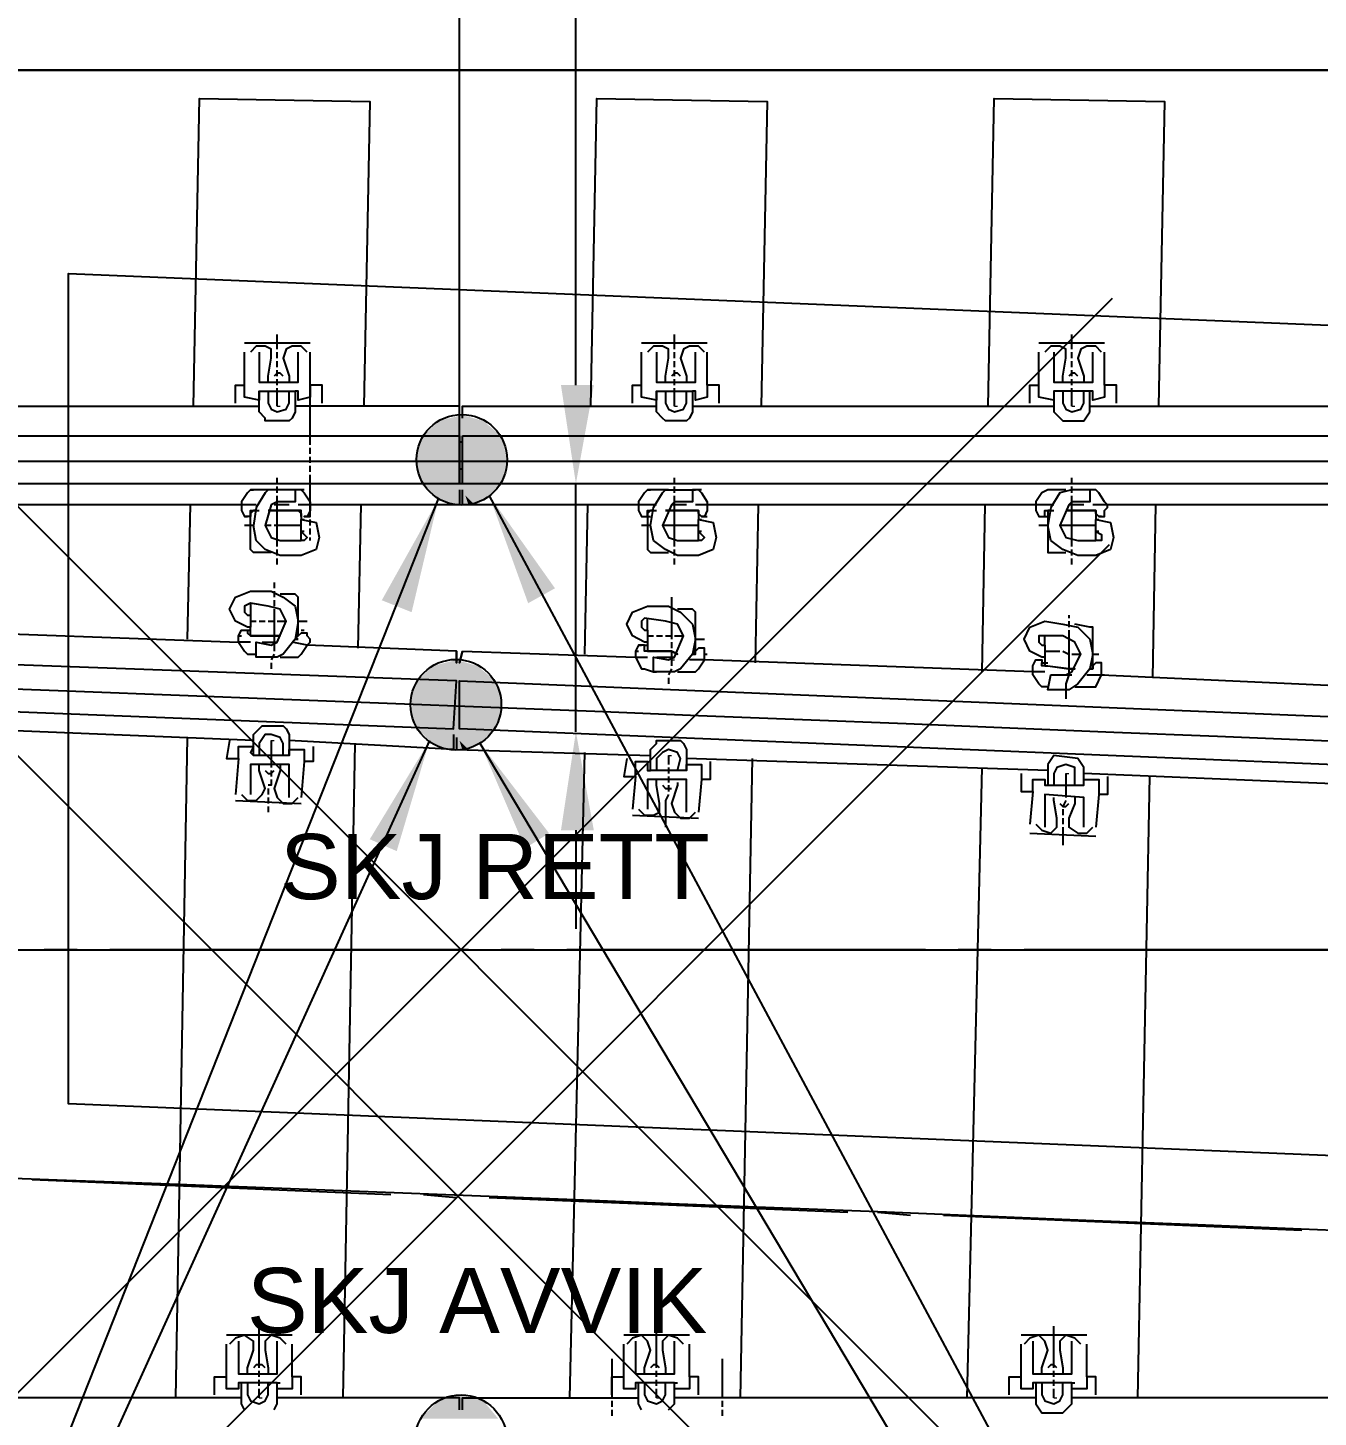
# Model space of a CAD drawing. Header units: millimetres. Extents: x -45 to 90, y -17 to 16.
# Drawn here: x 17.94 to 19.92, y -0.717 to 1.415 of the extents above; entities that cross this region are included whole.
import ezdxf

# ---------------------------------------------------------------- set-up
doc = ezdxf.new("R2010")
doc.units = ezdxf.units.MM
doc.header["$PDMODE"] = 3
doc.layers.add('PDF_Geometry', color=7, linetype='Continuous')
doc.layers.add('PDF_Solid Fills', color=7, linetype='Continuous')
doc.styles.get("Standard").update_dxf_attribs({"font": 'arial.ttf'})

msp = doc.modelspace()

# ---------------------------------------------------------------- linework, layer by layer
at = {"color": 5}
msp.add_line((0, 1.35), (53.4325, 1.35), dxfattribs=at)
at = {"color": 2}
for p, q in [((0, 0.75), (53.4325, 0.75)), ((0, 0), (53.4325, 0)), ((0, 0), (42.783, 0))]:
    msp.add_line(p, q, dxfattribs=at)
at = {"color": 6}
msp.add_lwpolyline([(-0.0021, -1.3499), (23.64, -1.95), (23.7209, 1.35), (0.0002, 1.3501)], close=True, dxfattribs=at)
at = {"color": 2}
for radius in [500.8082, 500.0582]:
    msp.add_arc((-0.8299, -500.0575), radius, 85.235272, 89.904911, dxfattribs=at)
at = {"color": 1}
for p in [(18.6046, 0), (18.6001, -0.3782)]:
    msp.add_point(p, dxfattribs=at)
at = {"layer": 'PDF_Geometry', "lineweight": 25}
for points in [[(18.7811, 0.8664), (18.7811, 2.2233)], [(16.7825, 0.7885), (16.8421, 0.7885), (18.6024, 0.7885), (18.6024, 0.7151), (18.6024, 1.554)], [(18.1944, 0.8343), (18.2035, 1.3065), (18.4648, 1.3019), (18.4557, 0.8343)], [(18.8041, 0.8343), (18.8132, 1.3065), (19.0745, 1.3019), (19.0654, 0.8343)], [(19.4137, 0.8343), (19.4229, 1.3065), (19.6842, 1.3019), (19.675, 0.8343)], [(32.5654, -0.9971), (32.5096, -0.9928), (29.7237, -0.8144), (26.94, -0.6541), (24.1512, -0.5076), (21.3629, -0.3748), (18.0024, -0.2366), (18.0024, 1.0377), (21.4207, 0.8974), (24.2158, 0.7643), (27.011, 0.6174), (29.8016, 0.4522), (32.5756, 0.2745), (32.616, 0.2745)], [(18.3227, 0.9214), (18.3227, 0.9306), (18.3227, 0.9352), (18.3227, 0.9443)], [(18.9324, 0.9214), (18.9324, 0.9306), (18.9324, 0.9352), (18.9324, 0.9443)], [(19.5421, 0.9214), (19.5421, 0.9306), (19.5421, 0.9352), (19.5421, 0.9443)], [(18.3731, 0.9306), (18.2723, 0.9306)], [(18.309, 0.871), (18.309, 0.8802), (18.3136, 0.9077), (18.3136, 0.9214), (18.3044, 0.926), (18.2906, 0.926), (18.2815, 0.9168)], [(18.3686, 0.9168), (18.3594, 0.926), (18.3456, 0.926), (18.3365, 0.9214), (18.3319, 0.9077), (18.3411, 0.8802), (18.3411, 0.871)], [(18.9828, 0.9306), (18.882, 0.9306)], [(18.9187, 0.871), (18.9187, 0.8802), (18.9232, 0.9077), (18.9232, 0.9214), (18.9141, 0.926), (18.9003, 0.926), (18.8912, 0.9168)], [(18.9783, 0.9168), (18.9691, 0.926), (18.9553, 0.926), (18.9462, 0.9214), (18.9416, 0.9077), (18.9507, 0.8802), (18.9507, 0.871)], [(19.5925, 0.9306), (19.4917, 0.9306)], [(19.5283, 0.871), (19.5283, 0.8802), (19.5329, 0.9077), (19.5329, 0.9214), (19.5238, 0.926), (19.51, 0.926), (19.5008, 0.9168)], [(19.5879, 0.9168), (19.5788, 0.926), (19.565, 0.926), (19.5559, 0.9214), (19.5513, 0.9077), (19.5604, 0.8802), (19.5604, 0.871)], [(18.2585, 0.8389), (18.2585, 0.8664), (18.2723, 0.8664), (18.2723, 0.9168)], [(18.2952, 0.9168), (18.2952, 0.871), (18.3548, 0.871), (18.3548, 0.9168)], [(18.3227, 0.9077), (18.3227, 0.9168)], [(18.3227, 0.8939), (18.3227, 0.9031)], [(18.3915, 0.8389), (18.3915, 0.8664), (18.3731, 0.8664), (18.3731, 0.9168)], [(18.8682, 0.8389), (18.8682, 0.8664), (18.882, 0.8664), (18.882, 0.9168)], [(18.9049, 0.9168), (18.9049, 0.871), (18.9645, 0.871), (18.9645, 0.9168)], [(18.9324, 0.9077), (18.9324, 0.9168)], [(18.9324, 0.8939), (18.9324, 0.9031)], [(19.0012, 0.8389), (19.0012, 0.8664), (18.9828, 0.8664), (18.9828, 0.9168)], [(19.4779, 0.8389), (19.4779, 0.8664), (19.4917, 0.8664), (19.4917, 0.9168)], [(19.5146, 0.9168), (19.5146, 0.871), (19.5742, 0.871), (19.5742, 0.9168)], [(19.5421, 0.9077), (19.5421, 0.9168)], [(19.5421, 0.8939), (19.5421, 0.9031)], [(19.6109, 0.8389), (19.6109, 0.8664), (19.5925, 0.8664), (19.5925, 0.9168)], [(18.3319, 0.8802), (18.3273, 0.8847), (18.3227, 0.8847), (18.3181, 0.8802)], [(18.3227, 0.8802), (18.3227, 0.8893)], [(18.3227, 0.8664), (18.3227, 0.8756)], [(18.3731, 0.7747), (18.3731, 0.7885), (18.3731, 0.8022), (18.3731, 0.816), (18.3731, 0.8297), (18.3731, 0.8435), (18.3731, 0.8572), (18.3731, 0.871), (18.3731, 0.8802)], [(18.9416, 0.8802), (18.937, 0.8847), (18.9324, 0.8847), (18.9278, 0.8802)], [(18.9324, 0.8802), (18.9324, 0.8893)], [(18.9324, 0.8664), (18.9324, 0.8756)], [(19.5513, 0.8802), (19.5467, 0.8847), (19.5421, 0.8847), (19.5375, 0.8802)], [(19.5421, 0.8802), (19.5421, 0.8893)], [(19.5421, 0.8664), (19.5421, 0.8756)], [(18.2952, 0.8572), (18.3502, 0.8572), (18.3502, 0.8253), (18.3456, 0.816), (18.3411, 0.8114), (18.3044, 0.8114), (18.3044, 0.816), (18.2952, 0.8253), (18.2952, 0.8572), (18.2952, 0.8435), (18.2723, 0.8481), (18.2723, 0.8664)], [(18.309, 0.8572), (18.309, 0.8389), (18.3136, 0.8297), (18.3227, 0.8253), (18.3365, 0.8297), (18.3411, 0.8389), (18.3411, 0.8572)], [(18.3227, 0.8343), (18.3227, 0.8481), (18.3227, 0.8618)], [(18.3731, 0.8664), (18.3731, 0.8481), (18.3548, 0.8435), (18.3548, 0.8572), (18.3502, 0.8572)], [(18.9049, 0.8572), (18.9599, 0.8572), (18.9599, 0.8253), (18.9553, 0.816), (18.9507, 0.8114), (18.9187, 0.8114), (18.9141, 0.816), (18.9049, 0.8253), (18.9049, 0.8572), (18.9049, 0.8435), (18.882, 0.8481), (18.882, 0.8664)], [(18.9187, 0.8572), (18.9187, 0.8389), (18.9232, 0.8297), (18.9324, 0.8253), (18.9462, 0.8297), (18.9507, 0.8389), (18.9507, 0.8572)], [(18.9324, 0.8343), (18.9324, 0.8481), (18.9324, 0.8618)], [(18.9828, 0.8664), (18.9828, 0.8481), (18.9645, 0.8435), (18.9645, 0.8572), (18.9599, 0.8572)], [(19.5146, 0.8572), (19.5146, 0.8435), (19.4917, 0.8481), (19.4917, 0.8664)], [(19.5283, 0.8572), (19.5283, 0.8389), (19.5329, 0.8297), (19.5421, 0.8253), (19.5559, 0.8297), (19.5604, 0.8389), (19.5604, 0.8572)], [(19.5421, 0.8343), (19.5421, 0.8481), (19.5421, 0.8618)], [(19.5925, 0.8664), (19.5925, 0.8481), (19.5742, 0.8435), (19.5742, 0.8572), (19.5696, 0.8572)], [(17.7405, 0.8343), (18.2952, 0.8343)], [(18.6024, 0.816), (18.6024, 0.8343), (18.3502, 0.8343)], [(18.6069, 0.816), (18.6069, 0.8343), (18.9049, 0.8343)], [(18.9599, 0.8343), (19.5146, 0.8343)], [(19.5696, 0.8343), (20.1243, 0.8343)], [(18.3731, 0.761), (18.3731, 0.7701)], [(18.6024, 0.7793), (18.6069, 0.7793)], [(32.5931, 0.7151), (18.6069, 0.7151), (18.6069, 0.7885), (32.5931, 0.7885), (32.6527, 0.7885), (32.7123, 0.7885), (40.7849, 0.7885), (41.9722, 0.7885)], [(18.3731, 0.7472), (18.3731, 0.7564)], [(18.3594, 0.706), (18.364, 0.7014), (18.3731, 0.6876), (18.3731, 0.683), (18.3731, 0.6784), (18.3731, 0.6739), (18.3686, 0.6647), (18.364, 0.6647), (18.3686, 0.6647), (18.3731, 0.6647), (18.3731, 0.6739), (18.3731, 0.6784), (18.3731, 0.6876), (18.3731, 0.6922), (18.3731, 0.7014), (18.3731, 0.706), (18.3731, 0.7151), (18.3731, 0.7197), (18.3731, 0.7289)], [(18.3731, 0.7335), (18.3731, 0.7426)], [(18.6024, 0.738), (18.6069, 0.738)], [(18.6024, 0.7151), (16.8421, 0.7151), (17.1675, 0.7151), (17.1446, 0.7107), (17.1263, 0.6922), (17.1217, 0.6647), (17.1263, 0.6418), (17.1446, 0.6234), (17.1675, 0.6143), (17.1996, 0.6143), (17.1996, 0.6005), (17.1217, 0.6005), (17.1217, 0.6509)], [(32.7123, 0.7151), (32.6527, 0.7151), (32.5931, 0.7151), (19.0745, 0.7151), (18.1394, 0.7151), (17.1859, 0.7151), (17.1859, 0.6968), (17.1721, 0.6968), (17.1492, 0.6876), (17.14, 0.6693), (17.1492, 0.6464), (17.1675, 0.6372)], [(18.2815, 0.706), (18.2769, 0.7014), (18.2677, 0.6876), (18.2677, 0.683), (18.2677, 0.6784), (18.2677, 0.6739), (18.2723, 0.6647), (18.2769, 0.6647), (18.2723, 0.6647)], [(18.3548, 0.706), (18.3502, 0.706), (18.3273, 0.706), (18.3181, 0.706), (18.309, 0.706), (18.2815, 0.706), (18.2861, 0.706)], [(18.309, 0.706), (18.3044, 0.7014), (18.2906, 0.6784), (18.2861, 0.6509)], [(18.364, 0.706), (18.3594, 0.706), (18.3502, 0.706), (18.3502, 0.6876), (18.3227, 0.6876), (18.3136, 0.683), (18.3044, 0.6509), (18.3136, 0.6326), (18.3273, 0.628), (18.3594, 0.628), (18.3594, 0.6418), (18.364, 0.6372), (18.3686, 0.6326), (18.364, 0.628), (18.3594, 0.628)], [(18.3227, 0.7151), (18.3227, 0.7243)], [(18.3227, 0.7014), (18.3227, 0.7107)], [(18.6024, 0.706), (18.6024, 0.683), (18.3731, 0.683), (18.3548, 0.683)], [(18.9049, 0.683), (18.8774, 0.683), (18.6069, 0.683), (18.6069, 0.706)], [(18.7811, 0.3346), (18.7811, 0.7151)], [(18.8912, 0.706), (18.8866, 0.7014), (18.8774, 0.6876), (18.8774, 0.683), (18.8774, 0.6784), (18.8774, 0.6739), (18.882, 0.6647), (18.8912, 0.6647), (18.8912, 0.6693), (18.8912, 0.6143), (18.8957, 0.6097), (18.9003, 0.6097), (18.9232, 0.6097)], [(18.9691, 0.706), (18.9737, 0.7014), (18.9828, 0.6876), (18.9828, 0.683), (18.9828, 0.6784), (18.9828, 0.6739), (18.9783, 0.6647), (18.9737, 0.6647), (18.9691, 0.6693), (18.9691, 0.6647), (18.9691, 0.6601), (18.992, 0.6555), (18.9966, 0.6326), (18.992, 0.6143), (18.9691, 0.6051), (18.937, 0.6051), (18.9187, 0.6143), (18.9003, 0.628), (18.8957, 0.6509), (18.882, 0.6509)], [(18.9232, 0.706), (18.8912, 0.706), (18.8957, 0.706)], [(18.8957, 0.6509), (18.9003, 0.6784), (18.9141, 0.7014), (18.9187, 0.706), (18.9324, 0.706), (18.937, 0.706), (18.9599, 0.706), (18.9645, 0.706)], [(18.9737, 0.706), (18.9691, 0.706), (18.9599, 0.706), (18.9599, 0.6876), (18.9324, 0.6876), (18.9278, 0.683)], [(18.9324, 0.7151), (18.9324, 0.7243)], [(18.9324, 0.7014), (18.9324, 0.7107)], [(19.5329, 0.706), (19.5054, 0.706), (19.4963, 0.7014), (19.4871, 0.6876), (19.4871, 0.683), (19.4871, 0.6784), (19.4871, 0.6739), (19.4917, 0.6647), (19.5008, 0.6647), (19.5008, 0.6693), (19.5008, 0.6739), (19.5054, 0.6739), (19.51, 0.6739), (19.5146, 0.6739)], [(19.5879, 0.6647), (19.5925, 0.6647), (19.5925, 0.6739), (19.5971, 0.6784), (19.5971, 0.683), (19.5925, 0.6876), (19.5834, 0.7014), (19.5788, 0.706), (19.5696, 0.706), (19.5467, 0.706), (19.5421, 0.706), (19.5238, 0.7014), (19.51, 0.6784), (19.5054, 0.6509)], [(19.5696, 0.706), (19.5696, 0.6876), (19.5421, 0.6876), (19.5375, 0.683)], [(19.5421, 0.7151), (19.5421, 0.7243)], [(19.5421, 0.7014), (19.5421, 0.7107)], [(18.5565, 0.3209), (17.5159, -1.9712), (18.5703, 0.6922)], [(18.2906, 0.683), (18.2677, 0.683), (17.7635, 0.683), (17.7451, 0.683)], [(18.1852, 0.4767), (18.1898, 0.683)], [(18.3411, 0.683), (18.3227, 0.683), (18.3181, 0.683)], [(18.3227, 0.6189), (18.3227, 0.628), (18.3227, 0.6326), (18.3227, 0.6418), (18.3227, 0.6464), (18.3227, 0.6555), (18.3227, 0.6601), (18.3227, 0.6693), (18.3227, 0.6739), (18.3227, 0.683), (18.3227, 0.6876), (18.3227, 0.6968)], [(18.4511, 0.683), (18.4465, 0.463)], [(18.6482, 0.6968), (20.6423, -3.0255)], [(18.7949, 0.4538), (18.7995, 0.683)], [(18.9507, 0.683), (18.9324, 0.683), (18.9278, 0.683), (18.9141, 0.6509), (18.9232, 0.6326), (18.937, 0.628), (18.9691, 0.628), (18.9691, 0.6418), (18.9737, 0.6372), (18.9783, 0.6326), (18.9737, 0.628), (18.9691, 0.628)], [(18.9324, 0.6189), (18.9324, 0.628), (18.9324, 0.6326), (18.9324, 0.6418), (18.9324, 0.6464), (18.9324, 0.6555), (18.9324, 0.6601), (18.9324, 0.6693), (18.9324, 0.6739), (18.9324, 0.683), (18.9324, 0.6876), (18.9324, 0.6968)], [(19.5146, 0.683), (19.4871, 0.683), (18.9828, 0.683), (18.9645, 0.683)], [(19.0608, 0.683), (19.0562, 0.4401)], [(19.4046, 0.4263), (19.4092, 0.683)], [(19.5604, 0.683), (19.5421, 0.683), (19.5375, 0.683), (19.5238, 0.6509), (19.5329, 0.6326), (19.5513, 0.628), (19.5788, 0.628), (19.5788, 0.6418), (19.5879, 0.6372), (19.5879, 0.6326), (19.5879, 0.628), (19.5788, 0.628)], [(19.5421, 0.6189), (19.5421, 0.628), (19.5421, 0.6326), (19.5421, 0.6418), (19.5421, 0.6464), (19.5421, 0.6555), (19.5421, 0.6601), (19.5421, 0.6693), (19.5421, 0.6739), (19.5421, 0.683), (19.5421, 0.6876), (19.5421, 0.6968)], [(20.1243, 0.683), (20.0968, 0.683), (19.5925, 0.683), (19.5742, 0.683)], [(19.6705, 0.683), (19.6659, 0.4172)], [(18.3594, 0.6647), (18.3594, 0.6693), (18.3594, 0.6647), (18.3594, 0.6601), (18.3823, 0.6555), (18.3869, 0.6326), (18.3823, 0.6143), (18.3594, 0.6051), (18.3273, 0.6051), (18.3044, 0.6143), (18.2906, 0.628), (18.2861, 0.6509), (18.2723, 0.6509)], [(18.3136, 0.6097), (18.2906, 0.6097), (18.2861, 0.6097), (18.2815, 0.6143), (18.2815, 0.6693), (18.2815, 0.6647), (18.2769, 0.6647)], [(18.2906, 0.6739), (18.2861, 0.6739), (18.2815, 0.6693), (18.2815, 0.6739), (18.2861, 0.6739), (18.2906, 0.6739), (18.2952, 0.6739)], [(18.882, 0.6647), (18.8866, 0.6647)], [(18.9003, 0.6739), (18.8957, 0.6739), (18.8912, 0.6693), (18.8912, 0.6739), (18.8957, 0.6739), (18.9003, 0.6739), (18.9049, 0.6739)], [(18.8912, 0.6647), (18.8957, 0.6647)], [(18.9737, 0.6647), (18.9783, 0.6647), (18.9828, 0.6647)], [(19.5834, 0.6647), (19.5879, 0.6647), (19.5834, 0.6647), (19.5788, 0.6693), (19.5788, 0.6647), (19.5788, 0.6601), (19.6017, 0.6555), (19.6063, 0.6326), (19.6017, 0.6143), (19.5788, 0.6051), (19.5513, 0.6051), (19.5283, 0.6143), (19.51, 0.628), (19.5054, 0.6509), (19.4917, 0.6509)], [(19.4917, 0.6647), (19.4963, 0.6647)], [(19.5008, 0.6647), (19.5054, 0.6647)], [(19.51, 0.6739), (19.5054, 0.6739), (19.5054, 0.6693), (19.5054, 0.6143), (19.5054, 0.6097), (19.51, 0.6097), (19.5329, 0.6097)], [(18.3136, 0.6509), (18.3044, 0.6509)], [(18.3594, 0.6509), (18.3456, 0.6509), (18.3319, 0.6509), (18.3181, 0.6509)], [(18.364, 0.6418), (18.3594, 0.6418), (18.3594, 0.6601), (18.364, 0.6601)], [(18.3731, 0.6509), (18.3731, 0.6601)], [(18.3731, 0.6372), (18.3731, 0.6464)], [(18.9691, 0.6509), (18.9553, 0.6509), (18.9416, 0.6509), (18.9278, 0.6509), (18.9141, 0.6509)], [(18.9737, 0.6418), (18.9691, 0.6418), (18.9691, 0.6601), (18.9737, 0.6601)], [(19.5788, 0.6509), (19.565, 0.6509), (19.5513, 0.6509), (19.5375, 0.6509), (19.5238, 0.6509)], [(19.5834, 0.6418), (19.5788, 0.6418), (19.5788, 0.6601), (19.5834, 0.6601)], [(18.3731, 0.628), (18.3731, 0.6326)], [(18.3227, 0.6051), (18.3227, 0.6143)], [(18.3227, 0.5914), (18.3227, 0.6005)], [(18.9324, 0.6051), (18.9324, 0.6143)], [(18.9324, 0.5914), (18.9324, 0.6005)], [(19.5421, 0.6051), (19.5421, 0.6143)], [(19.5421, 0.5914), (19.5421, 0.6005)], [(18.3181, 0.5638), (18.3181, 0.5547)], [(18.2815, 0.5318), (18.2723, 0.5272), (18.2723, 0.5226), (18.2723, 0.518), (18.2769, 0.5134), (18.2815, 0.5134), (18.2815, 0.4951), (18.2769, 0.4951), (18.2585, 0.5043), (18.2494, 0.5226), (18.2585, 0.5409), (18.2815, 0.5501), (18.3136, 0.5501), (18.3319, 0.5409), (18.3502, 0.5272), (18.3548, 0.5043), (18.3686, 0.5043)], [(18.3181, 0.5501), (18.3181, 0.5409)], [(18.3181, 0.5363), (18.3181, 0.5272)], [(18.5978, 0.4584), (18.5978, 0.4401), (18.5978, 0.4584), (18.3686, 0.4676), (18.3731, 0.4722), (18.3731, 0.4767), (18.3686, 0.4815), (18.3686, 0.4859), (18.364, 0.4859), (18.3594, 0.4859), (18.3548, 0.4815), (18.3502, 0.4767), (18.3548, 0.4815), (18.3548, 0.4859), (18.3548, 0.5409), (18.3502, 0.5455), (18.3273, 0.5455)], [(18.9278, 0.5409), (18.9278, 0.5318), (18.9278, 0.5272), (18.9278, 0.518), (18.9278, 0.5134), (18.9278, 0.5043), (18.9278, 0.4997), (18.9278, 0.4905), (18.9278, 0.4859), (18.9278, 0.4767)], [(18.2998, 0.4722), (18.3181, 0.4722), (18.3227, 0.4722), (18.3365, 0.5043), (18.3273, 0.5226), (18.309, 0.5272), (18.2815, 0.5318), (18.2815, 0.5134)], [(18.3181, 0.5226), (18.3181, 0.5134), (18.3181, 0.5088), (18.3181, 0.4997), (18.3181, 0.4951), (18.3181, 0.4859), (18.3181, 0.4815), (18.3181, 0.4722), (18.3181, 0.4676), (18.3181, 0.4584)], [(18.9049, 0.4492), (18.9278, 0.4492), (18.9324, 0.4492), (18.9462, 0.4815), (18.937, 0.4997), (18.9187, 0.5043), (18.8866, 0.5088), (18.882, 0.5043), (18.882, 0.4997), (18.882, 0.4951), (18.8866, 0.4905), (18.8912, 0.4905), (18.8912, 0.4722), (18.8866, 0.4722), (18.8682, 0.4815), (18.8591, 0.4997), (18.8682, 0.518), (18.8912, 0.5272), (18.9232, 0.5272), (18.9416, 0.518), (18.9599, 0.4997), (18.9645, 0.4767), (18.9783, 0.4767)], [(18.9737, 0.463), (18.9691, 0.463), (18.9645, 0.4584), (18.9645, 0.518), (18.9599, 0.5226), (18.937, 0.5226)], [(19.5375, 0.5134), (19.5375, 0.5088)], [(17.7589, 0.4905), (18.2631, 0.4722), (18.2631, 0.4767), (18.2631, 0.4815), (18.2677, 0.4905), (18.2769, 0.4905), (18.2769, 0.4859), (18.2815, 0.4815), (18.3181, 0.4815), (18.3273, 0.4815), (18.3181, 0.4815), (18.2861, 0.4815), (18.2815, 0.4815), (18.2815, 0.4859), (18.2815, 0.4905), (18.2815, 0.4951)], [(18.2677, 0.4905), (18.2723, 0.4905)], [(18.2769, 0.4905), (18.2815, 0.4905)], [(18.2815, 0.5043), (18.2906, 0.5043)], [(18.3548, 0.5043), (18.3502, 0.4767), (18.3319, 0.4538), (18.3227, 0.4492), (18.3181, 0.4492), (18.3136, 0.4492), (18.2906, 0.4492), (18.2906, 0.4538)], [(18.2952, 0.5043), (18.3044, 0.5043)], [(18.309, 0.5043), (18.3181, 0.5043)], [(18.3227, 0.5043), (18.3365, 0.5043)], [(18.3594, 0.4905), (18.364, 0.4905)], [(18.8912, 0.4905), (18.8912, 0.5088)], [(19.5742, 0.4538), (19.5696, 0.4309), (19.5513, 0.408), (19.5375, 0.3988), (19.5283, 0.3988), (19.5054, 0.3988), (19.51, 0.4217), (19.5329, 0.4217), (19.5421, 0.4263), (19.5559, 0.4538), (19.5467, 0.4722), (19.5283, 0.4815), (19.4963, 0.4815), (19.4917, 0.4815), (19.4917, 0.4767), (19.4917, 0.4722), (19.4963, 0.4676), (19.5008, 0.4676), (19.5008, 0.4492), (19.4963, 0.4492), (19.4779, 0.4584), (19.4688, 0.4767), (19.4779, 0.4951), (19.5008, 0.5043), (19.5283, 0.4997), (19.5513, 0.4951), (19.5696, 0.4767), (19.5742, 0.4538), (19.5834, 0.4538)], [(19.5375, 0.4905), (19.5375, 0.4767), (19.5375, 0.463), (19.5375, 0.4492), (19.5375, 0.4355), (19.5375, 0.4217), (19.5329, 0.408), (19.5329, 0.3942), (19.5329, 0.3851)], [(19.5375, 0.5043), (19.5375, 0.4951)], [(19.5834, 0.4401), (19.5788, 0.4401), (19.5742, 0.4355), (19.5742, 0.4905), (19.5742, 0.4951), (19.5696, 0.4951), (19.5467, 0.4997)], [(16.7779, 0.408), (16.8329, 0.408), (18.5932, 0.3392), (18.5978, 0.4126), (16.8329, 0.4767), (16.7779, 0.4815)], [(18.2631, 0.4815), (18.2677, 0.4815)], [(18.2815, 0.4722), (18.2631, 0.4722), (18.2723, 0.4584), (18.2769, 0.4538), (18.2906, 0.4538), (18.2906, 0.4722), (18.3136, 0.4676), (18.3227, 0.4722)], [(18.3273, 0.4492), (18.3548, 0.4492), (18.3594, 0.4538), (18.3686, 0.4676), (18.3456, 0.4722)], [(18.8912, 0.4815), (18.9003, 0.4815)], [(18.8912, 0.4722), (18.8912, 0.4676), (18.8912, 0.463), (18.8912, 0.4584), (18.8957, 0.4584), (18.9278, 0.4584), (18.9278, 0.4492)], [(18.9645, 0.4767), (18.9599, 0.4538), (18.9416, 0.4309), (18.9324, 0.4263), (18.9278, 0.4263), (18.9187, 0.4263), (18.9003, 0.4263), (18.9049, 0.4263)], [(18.9049, 0.4815), (18.9141, 0.4815)], [(18.9187, 0.4815), (18.9278, 0.4815)], [(18.9278, 0.4722), (18.9278, 0.463)], [(18.9324, 0.4815), (18.9462, 0.4815)], [(19.5008, 0.4676), (19.5008, 0.4815)], [(18.3181, 0.4538), (18.3136, 0.4447)], [(18.6069, 0.4584), (18.8728, 0.4492), (18.8912, 0.4492)], [(18.9278, 0.4584), (18.937, 0.4538), (18.9278, 0.4584), (18.8912, 0.4584), (18.8866, 0.4584), (18.8866, 0.463), (18.8866, 0.4676), (18.8774, 0.4676), (18.8728, 0.4584), (18.8728, 0.4492), (18.882, 0.4309), (18.8866, 0.4309), (18.9003, 0.4263), (18.9003, 0.4492), (18.9232, 0.4447), (18.9324, 0.4492)], [(18.8728, 0.4584), (18.8774, 0.4584)], [(18.8728, 0.4492), (18.8774, 0.4492)], [(18.8774, 0.4676), (18.882, 0.4676)], [(18.8866, 0.4676), (18.8912, 0.4676)], [(19.5054, 0.4034), (19.4963, 0.4034), (19.4917, 0.408), (19.4825, 0.4217), (19.4825, 0.4263), (18.9783, 0.4447), (18.9783, 0.4492), (18.9783, 0.4538), (18.9783, 0.463), (18.9737, 0.463), (18.9691, 0.463)], [(18.9783, 0.4538), (18.9828, 0.4538)], [(19.5008, 0.4584), (19.51, 0.4584), (19.5146, 0.4584), (19.5238, 0.4584)], [(19.5008, 0.4492), (19.5008, 0.4401), (19.5054, 0.4401)], [(19.5283, 0.4584), (19.5375, 0.4538)], [(19.5421, 0.4538), (19.5559, 0.4538)], [(18.3136, 0.4401), (18.3136, 0.4309)], [(18.9278, 0.4309), (18.9232, 0.4217)], [(18.9278, 0.4447), (18.9278, 0.4355)], [(18.937, 0.4263), (18.9645, 0.4263), (18.9691, 0.4309), (18.9783, 0.4447), (18.9553, 0.4447)], [(19.5008, 0.4263), (19.4825, 0.4263), (19.4825, 0.4309), (19.4825, 0.4355), (19.4871, 0.4447), (19.4963, 0.4447), (19.4963, 0.4401), (19.5008, 0.4401), (19.5008, 0.4355), (19.5054, 0.4355), (19.5375, 0.4309), (19.5467, 0.4309), (19.5375, 0.4309), (19.5008, 0.4355), (19.4963, 0.4355), (19.4963, 0.4401)], [(19.4871, 0.4447), (19.4917, 0.4447)], [(19.5467, 0.4034), (19.5742, 0.4034), (19.5788, 0.4034), (19.5879, 0.4217), (19.5879, 0.4263), (19.5879, 0.4309), (19.5879, 0.4401), (19.5834, 0.4401), (19.5788, 0.4401)], [(32.6114, -0.3988), (32.5518, -0.3942), (29.7601, -0.2155), (26.973, -0.055), (24.1812, 0.0917), (21.3895, 0.2246), (18.6024, 0.3392), (18.6024, 0.4126), (21.3941, 0.298), (24.1858, 0.165), (26.9775, 0.0183), (29.7647, -0.1467), (32.5564, -0.3255), (32.616, -0.3255)], [(18.9232, 0.4172), (18.9232, 0.408)], [(19.5146, 0.4217), (19.5375, 0.4217), (19.5421, 0.4217)], [(19.565, 0.4217), (19.5879, 0.4217), (20.0922, 0.3988), (20.1105, 0.3988)], [(19.5879, 0.4217), (19.5925, 0.4217)], [(18.2861, 0.3209), (17.7314, 0.3438)], [(18.3411, 0.298), (18.2861, 0.298), (18.2861, 0.3301), (18.2952, 0.3392), (18.2998, 0.3438), (18.3319, 0.3438), (18.3365, 0.3392), (18.3411, 0.3301), (18.3411, 0.298), (18.3411, 0.3071), (18.364, 0.3071), (18.364, 0.2888)], [(18.1669, -0.6876), (18.1852, 0.3255)], [(18.2494, 0.3209), (18.2448, 0.2934), (18.2631, 0.2934), (18.2585, 0.2384)], [(18.3319, 0.298), (18.3319, 0.3163), (18.3273, 0.3255), (18.3136, 0.3301), (18.3044, 0.3301), (18.2952, 0.3163), (18.2952, 0.298)], [(18.3136, 0.3209), (18.3136, 0.3071), (18.3136, 0.2934), (18.3136, 0.2796)], [(18.5932, 0.3301), (18.5932, 0.3071), (18.3411, 0.3209)], [(18.5978, 0.3255), (18.5978, 0.3071), (18.8957, 0.298)], [(18.9507, 0.275), (18.8957, 0.275), (18.8957, 0.3071), (18.9049, 0.3163), (18.9049, 0.3209), (18.9416, 0.3209), (18.9462, 0.3163), (18.9507, 0.3071), (18.9507, 0.275), (18.9507, 0.2842), (18.9737, 0.2842), (18.9737, 0.2613)], [(18.2631, 0.2934), (18.2631, 0.3117), (18.2861, 0.3117), (18.2815, 0.3026), (18.2861, 0.298)], [(18.3777, 0.3117), (18.3777, 0.2888), (18.364, 0.2888), (18.3594, 0.2338)], [(18.4419, 0.3163), (18.4236, -0.6876)], [(18.6482, -0.8068), (20.7936, -3.3097), (18.6344, 0.3163)], [(18.772, -0.6876), (18.7949, 0.3026)], [(18.937, 0.275), (18.9416, 0.2934), (18.937, 0.3026), (18.9232, 0.3071), (18.9141, 0.3026), (18.9049, 0.2934), (18.9049, 0.275)], [(18.2677, 0.2384), (18.2769, 0.2292), (18.2906, 0.2292), (18.2998, 0.2384), (18.3044, 0.2475), (18.2952, 0.275), (18.2952, 0.2842)], [(18.3411, 0.2338), (18.3411, 0.2842), (18.2815, 0.2842), (18.2815, 0.2384)], [(18.3273, 0.2842), (18.3273, 0.275), (18.3181, 0.2475), (18.3227, 0.2338), (18.3319, 0.2246), (18.3456, 0.2246), (18.3548, 0.2338)], [(18.8591, 0.2934), (18.8545, 0.2659), (18.8728, 0.2659), (18.8682, 0.2155)], [(18.8728, 0.2659), (18.8728, 0.2888), (18.8912, 0.2888), (18.8912, 0.275), (18.8957, 0.275)], [(18.9232, 0.298), (18.9232, 0.2842)], [(18.9232, 0.2796), (18.9232, 0.2705)], [(19.5054, 0.275), (18.9507, 0.2934)], [(18.9874, 0.2888), (18.9874, 0.2613), (18.9737, 0.2613), (18.9691, 0.2109)], [(19.0516, 0.2934), (19.0333, -0.6876)], [(19.3817, -0.6876), (19.4046, 0.2796)], [(19.5467, 0.2523), (19.5467, 0.2659), (19.5467, 0.2796), (19.5329, 0.2842), (19.5192, 0.2796), (19.5146, 0.2705), (19.5146, 0.2523)], [(18.3044, 0.275), (18.309, 0.2705), (18.3136, 0.2705), (18.3181, 0.275)], [(18.3136, 0.2613), (18.3136, 0.2523), (18.309, 0.2523)], [(18.3136, 0.275), (18.3136, 0.2659)], [(18.8774, 0.2155), (18.8866, 0.2063), (18.9003, 0.2063), (18.9095, 0.2109), (18.9095, 0.2246), (18.9049, 0.2523), (18.9049, 0.2613)], [(18.9507, 0.2109), (18.9507, 0.2613), (18.8912, 0.2613), (18.8912, 0.2155)], [(18.9232, 0.2659), (18.9232, 0.2567)], [(18.937, 0.2567), (18.937, 0.2523), (18.9278, 0.2246), (18.9324, 0.2109), (18.9416, 0.2017), (18.9553, 0.2017), (18.9645, 0.2109)], [(19.4642, 0.2705), (19.4642, 0.243), (19.4825, 0.243), (19.4779, 0.1925)], [(19.4825, 0.243), (19.4825, 0.2613), (19.5008, 0.2613), (19.5008, 0.2523), (19.5054, 0.2523)], [(19.5329, 0.2705), (19.5329, 0.2613), (19.5329, 0.2567), (19.5329, 0.2475), (19.5329, 0.243), (19.5329, 0.2338)], [(20.1151, 0.2475), (19.5604, 0.2705)], [(19.5604, 0.2523), (19.5604, 0.2613), (19.5834, 0.2613), (19.5834, 0.2384)], [(19.5971, 0.2659), (19.5971, 0.2384), (19.5834, 0.2384), (19.5788, 0.1879)], [(19.6613, 0.2659), (19.643, -0.6876)], [(18.309, 0.2475), (18.309, 0.2384)], [(18.9141, 0.2523), (18.9187, 0.2475), (18.9232, 0.2475), (18.9278, 0.2475)], [(18.9232, 0.2384), (18.9187, 0.2292), (18.9187, 0.2246), (18.9187, 0.2155), (18.9187, 0.2109), (18.9187, 0.2017), (18.9187, 0.1971), (18.9187, 0.1879)], [(18.9232, 0.2523), (18.9232, 0.243)], [(19.5604, 0.1879), (19.5604, 0.2338), (19.5008, 0.2384), (19.5008, 0.1879)], [(18.2585, 0.2292), (18.3594, 0.2246)], [(18.309, 0.2338), (18.309, 0.2246)], [(18.309, 0.22), (18.309, 0.2109)], [(19.4871, 0.1925), (19.4963, 0.1834), (19.51, 0.1788), (19.5192, 0.1879), (19.5192, 0.2017), (19.5146, 0.2292), (19.5146, 0.2338)], [(19.5238, 0.2246), (19.5283, 0.22), (19.5329, 0.22), (19.5375, 0.2246)], [(19.5329, 0.2292), (19.5283, 0.22)], [(19.5283, 0.2155), (19.5283, 0.2063)], [(19.5467, 0.2338), (19.5467, 0.2246), (19.5375, 0.2017), (19.5375, 0.1879), (19.5513, 0.1788), (19.565, 0.1788), (19.5742, 0.1879)], [(18.8682, 0.2063), (18.9691, 0.2017)], [(19.5283, 0.2017), (19.5283, 0.1925)], [(18.7811, 0.1834), (18.7811, 0.0321)], [(19.4779, 0.1788), (19.5788, 0.1742)], [(19.5283, 0.1879), (19.5283, 0.1742), (19.5283, 0.1604)], [(18.0156, 0), (17.9652, 0)], [(18.6161, 0), (18.066, 0)], [(18.717, 0), (18.6665, 0)], [(19.3175, 0), (18.7674, 0)], [(19.4183, 0), (19.3679, 0)], [(19.9913, 0), (19.4688, 0)], [(18.4969, -0.3759), (17.9468, -0.353)], [(18.5978, -0.3805), (18.5473, -0.3759)], [(19.1983, -0.4034), (18.6482, -0.3805)], [(19.2946, -0.408), (19.2441, -0.4034)], [(19.8951, -0.4309), (19.345, -0.408)], [(18.3456, -0.5914), (18.2448, -0.5914)], [(18.2769, -0.6509), (18.2769, -0.6418), (18.2861, -0.6143), (18.2861, -0.6005), (18.2723, -0.5914), (18.2585, -0.5959), (18.2494, -0.6051)], [(18.2952, -0.6418), (18.2952, -0.6326), (18.2952, -0.628), (18.2952, -0.6189), (18.2952, -0.6143), (18.2952, -0.6051), (18.2952, -0.6005), (18.2952, -0.5914), (18.2952, -0.5868), (18.2952, -0.5776)], [(18.3365, -0.6051), (18.3273, -0.5959), (18.3136, -0.5914), (18.3044, -0.6005), (18.3044, -0.6143), (18.309, -0.6418), (18.309, -0.6509)], [(18.9553, -0.5914), (18.8545, -0.5914)], [(18.8866, -0.6509), (18.8866, -0.6418), (18.8957, -0.6143), (18.8912, -0.6005), (18.882, -0.5914), (18.8682, -0.5959), (18.8591, -0.6051)], [(18.9049, -0.6418), (18.9049, -0.6326), (18.9049, -0.628), (18.9049, -0.6189), (18.9049, -0.6143), (18.9049, -0.6051), (18.9049, -0.6005), (18.9049, -0.5914), (18.9049, -0.5868), (18.9049, -0.5776)], [(18.9462, -0.6051), (18.937, -0.5959), (18.9232, -0.5914), (18.9141, -0.6005), (18.9141, -0.6143), (18.9187, -0.6418), (18.9187, -0.6509)], [(19.565, -0.5914), (19.4642, -0.5914)], [(19.4963, -0.6509), (19.4963, -0.6418), (19.5054, -0.6143), (19.5008, -0.6005), (19.4917, -0.5914), (19.4779, -0.5959), (19.4688, -0.6051)], [(19.5146, -0.6418), (19.5146, -0.6326), (19.5146, -0.628), (19.5146, -0.6189), (19.5146, -0.6143), (19.5146, -0.6051), (19.5146, -0.6005), (19.5146, -0.5914), (19.5146, -0.5868), (19.5146, -0.5776)], [(19.5559, -0.6051), (19.5467, -0.5959), (19.5329, -0.5914), (19.5238, -0.6005), (19.5238, -0.6143), (19.5283, -0.6418), (19.5283, -0.6509)], [(18.2265, -0.683), (18.2265, -0.6555), (18.2448, -0.6555), (18.2448, -0.6051)], [(18.2631, -0.6005), (18.2631, -0.6509), (18.3227, -0.6509), (18.3227, -0.6005)], [(18.3594, -0.683), (18.3594, -0.6555), (18.3456, -0.6555), (18.3456, -0.6051)], [(18.8361, -0.683), (18.8361, -0.6555), (18.8545, -0.6555), (18.8545, -0.6051)], [(18.8728, -0.6005), (18.8728, -0.6509), (18.9324, -0.6509), (18.9324, -0.6005)], [(18.9691, -0.683), (18.9691, -0.6555), (18.9553, -0.6555), (18.9553, -0.6051)], [(19.4458, -0.683), (19.4458, -0.6555), (19.4642, -0.6555), (19.4642, -0.6051)], [(19.4825, -0.6005), (19.4825, -0.6509), (19.5421, -0.6509), (19.5421, -0.6005)], [(19.5788, -0.683), (19.5788, -0.6555), (19.565, -0.6555), (19.565, -0.6051)], [(18.3044, -0.6418), (18.2998, -0.6372), (18.2906, -0.6372), (18.2861, -0.6418)], [(18.8361, -0.628), (18.8361, -0.6326), (18.8361, -0.6372), (18.8361, -0.6464), (18.8361, -0.6509), (18.8361, -0.6601), (18.8361, -0.6645), (18.8361, -0.6739), (18.8361, -0.6784), (18.8361, -0.6876)], [(18.9095, -0.6418), (18.9049, -0.6372), (18.9003, -0.6372), (18.8957, -0.6418)], [(19.0058, -0.628), (19.0058, -0.6326), (19.0058, -0.6372), (19.0058, -0.6464), (19.0058, -0.6509), (19.0058, -0.6601), (19.0058, -0.6645), (19.0058, -0.6739), (19.0058, -0.6784), (19.0058, -0.6876)], [(19.5192, -0.6418), (19.5146, -0.6372), (19.51, -0.6372), (19.5054, -0.6418)], [(18.3181, -0.706), (18.3227, -0.6968), (18.3227, -0.6645), (18.2677, -0.6645), (18.2631, -0.6645), (18.2631, -0.6739), (18.2448, -0.6739), (18.2448, -0.6555)], [(18.2952, -0.6555), (18.2952, -0.6464)], [(18.2952, -0.6693), (18.2952, -0.6601)], [(18.3456, -0.6555), (18.3456, -0.6739), (18.3227, -0.6739), (18.3227, -0.6645), (18.3273, -0.6645)], [(18.9232, -0.706), (18.9324, -0.6968), (18.9324, -0.6645), (18.8774, -0.6645), (18.8728, -0.6645), (18.8728, -0.6739), (18.8545, -0.6739), (18.8545, -0.6555)], [(18.9049, -0.6555), (18.9049, -0.6464)], [(18.9049, -0.6693), (18.9049, -0.6601)], [(18.9553, -0.6555), (18.9553, -0.6739), (18.9324, -0.6739), (18.9324, -0.6645), (18.937, -0.6645)], [(19.4871, -0.6645), (19.4871, -0.6968), (19.4963, -0.7105), (19.5283, -0.7105), (19.5421, -0.6968), (19.5421, -0.6645), (19.4871, -0.6645), (19.4825, -0.6645), (19.4825, -0.6739), (19.4642, -0.6739), (19.4642, -0.6555)], [(19.5146, -0.6555), (19.5146, -0.6464)], [(19.5146, -0.6693), (19.5146, -0.6601)], [(19.565, -0.6555), (19.565, -0.6739), (19.5421, -0.6739), (19.5421, -0.6645), (19.5467, -0.6645)], [(18.2723, -0.706), (18.2677, -0.6968), (18.2677, -0.6645)], [(18.2769, -0.6645), (18.2769, -0.683), (18.2815, -0.6922), (18.2952, -0.6968), (18.3044, -0.6922), (18.309, -0.683), (18.309, -0.6645)], [(18.2952, -0.6876), (18.2952, -0.6739)], [(18.882, -0.706), (18.8774, -0.6968), (18.8774, -0.6645)], [(18.8866, -0.6645), (18.8866, -0.683), (18.8912, -0.6922), (18.9049, -0.6968), (18.9141, -0.6922), (18.9187, -0.683), (18.9187, -0.6645)], [(18.9049, -0.6876), (18.9049, -0.6739)], [(19.4963, -0.6645), (19.4963, -0.683), (19.5008, -0.6922), (19.5146, -0.6968), (19.5238, -0.6922), (19.5283, -0.683), (19.5283, -0.6645)], [(19.5146, -0.6876), (19.5146, -0.6739)], [(18.2677, -0.6876), (17.713, -0.6876)], [(18.6024, -0.706), (18.6024, -0.6876), (18.3227, -0.6876)], [(18.6069, -0.706), (18.6069, -0.6876), (18.8774, -0.6876)], [(18.8361, -0.6922), (18.8361, -0.7014)], [(19.4871, -0.6876), (18.9324, -0.6876)], [(19.0058, -0.6922), (19.0058, -0.7014)], [(20.0968, -0.6876), (19.5421, -0.6876)], [(18.8361, -0.706), (18.8361, -0.7151)], [(19.0058, -0.706), (19.0058, -0.7151)]]:
    msp.add_lwpolyline(points, dxfattribs=at)
for points in [[(19.5696, 0.8253), (19.5696, 0.8572), (19.5146, 0.8572), (19.5146, 0.8253), (19.5283, 0.8114), (19.5604, 0.8114)], [(18.309, 0.6739), (18.3227, 0.6739), (18.3548, 0.6739), (18.3227, 0.6739)], [(18.3548, 0.6739), (18.3594, 0.6693), (18.3594, 0.6739)], [(18.9187, 0.6739), (18.9324, 0.6739), (18.9645, 0.6739), (18.9324, 0.6739)], [(18.9645, 0.6739), (18.9691, 0.6739), (18.9691, 0.6693), (18.9691, 0.6739)], [(19.5329, 0.6739), (19.5421, 0.6739), (19.5742, 0.6739), (19.5421, 0.6739)], [(19.5742, 0.6739), (19.5788, 0.6739), (19.5788, 0.6693), (19.5788, 0.6739)], [(18.3548, 0.4767), (18.3502, 0.4767)], [(18.6069, 0.4584), (18.6024, 0.4401)], [(18.9645, 0.4584), (18.9599, 0.4538), (18.9645, 0.4538)], [(18.9645, 0.4538), (18.9599, 0.4538)], [(19.5742, 0.4355), (19.5742, 0.4309), (19.5696, 0.4309), (19.5742, 0.4309)], [(19.5742, 0.4309), (19.5696, 0.4309)], [(19.5054, 0.2842), (19.5054, 0.2523), (19.5604, 0.2523), (19.5604, 0.2796), (19.5513, 0.2934), (19.5146, 0.298)]]:
    msp.add_lwpolyline(points, close=True, dxfattribs=at)
at = {"layer": 'PDF_Geometry', "lineweight": 9}
for points in [[(18.3227, 0.8343), (18.3273, 0.8343)], [(18.9324, 0.8343), (18.937, 0.8343)], [(19.5421, 0.8343), (19.5467, 0.8343)], [(18.3227, 0.683), (18.3273, 0.683)], [(18.9324, 0.683), (18.937, 0.683)], [(19.5421, 0.683), (19.5467, 0.683)], [(18.3181, 0.4722), (18.3227, 0.4722)], [(18.9278, 0.4447), (18.9324, 0.4447)], [(19.5375, 0.4217), (19.5421, 0.4217)], [(18.3136, 0.3209), (18.3181, 0.3209)], [(18.9232, 0.298), (18.9278, 0.298)], [(19.5329, 0.2705), (19.5375, 0.2705)], [(18.2952, -0.6876), (18.2998, -0.6876)], [(18.9049, -0.6876), (18.9095, -0.6876)], [(19.5146, -0.6876), (19.5192, -0.6876)]]:
    msp.add_lwpolyline(points, dxfattribs=at)
at = {"layer": 'PDF_Geometry', "lineweight": 25}
for centre, radius in [((18.6061, 0.7518), 0.0696), ((18.597, 0.3759), 0.0696), ((18.6048, -0.7541), 0.0709)]:
    msp.add_circle(centre, radius, dxfattribs=at)
at = {"layer": 'PDF_Solid Fills', "transparency": 33554559}
for points in [[(18.7582, 0.8664), (18.8086, 0.8664), (18.7811, 0.7151)], [(18.5703, 0.8114), (18.5473, 0.7885), (18.6665, 0.7885)], [(18.6069, 0.8206), (18.5703, 0.8114), (18.639, 0.8114)], [(18.5703, 0.8114), (18.639, 0.8114), (18.6665, 0.7885)], [(18.5382, 0.7701), (18.5336, 0.7518), (18.6757, 0.7518)], [(18.5473, 0.7885), (18.5382, 0.7701), (18.6711, 0.7701)], [(18.5382, 0.7701), (18.6711, 0.7701), (18.6757, 0.7518)], [(18.5473, 0.7885), (18.6665, 0.7885), (18.6711, 0.7701)], [(18.5336, 0.7518), (18.5382, 0.7335), (18.6711, 0.7335)], [(18.5336, 0.7518), (18.6757, 0.7518), (18.6711, 0.7335)], [(18.5382, 0.7335), (18.5473, 0.7151), (18.6665, 0.7151)], [(18.5382, 0.7335), (18.6711, 0.7335), (18.6665, 0.7151)], [(18.5473, 0.7151), (18.5611, 0.6968), (18.6115, 0.6968)], [(18.5473, 0.7151), (18.6069, 0.7151), (18.6115, 0.6968)], [(18.6069, 0.7151), (18.6115, 0.6968), (18.6482, 0.6968)], [(18.6069, 0.7151), (18.6665, 0.7151), (18.6482, 0.6968)], [(18.529, 0.518), (18.4832, 0.5363), (18.5703, 0.6922)], [(18.5611, 0.6968), (18.5886, 0.683), (18.6161, 0.683)], [(18.5611, 0.6968), (18.6115, 0.6968), (18.6161, 0.683)], [(18.6115, 0.6968), (18.6161, 0.683), (18.6253, 0.683)], [(18.6115, 0.6968), (18.6482, 0.6968), (18.6253, 0.683)], [(18.749, 0.5547), (18.7078, 0.5318), (18.6482, 0.6968)], [(18.5611, 0.4355), (18.5382, 0.4126), (18.6574, 0.4126)], [(18.5978, 0.4447), (18.5611, 0.4355), (18.6299, 0.4355)], [(18.5611, 0.4355), (18.6299, 0.4355), (18.6574, 0.4126)], [(18.5382, 0.4126), (18.529, 0.3942), (18.6665, 0.3942)], [(18.5382, 0.4126), (18.6574, 0.4126), (18.6665, 0.3942)], [(18.529, 0.3942), (18.529, 0.3759), (18.6665, 0.3759)], [(18.529, 0.3942), (18.6665, 0.3942), (18.6665, 0.3759)], [(18.529, 0.3759), (18.529, 0.3576), (18.6665, 0.3576)], [(18.529, 0.3759), (18.6665, 0.3759), (18.6665, 0.3576)], [(18.529, 0.3576), (18.5382, 0.3392), (18.6574, 0.3392)], [(18.529, 0.3576), (18.6665, 0.3576), (18.6574, 0.3392)], [(18.5061, 0.1513), (18.4648, 0.1696), (18.5565, 0.3209)], [(18.5382, 0.3392), (18.5565, 0.3209), (18.6024, 0.3209)], [(18.5382, 0.3392), (18.5978, 0.3392), (18.6024, 0.3209)], [(18.5565, 0.3209), (18.5794, 0.3071), (18.6069, 0.3071)], [(18.5565, 0.3209), (18.6024, 0.3209), (18.6069, 0.3071)], [(18.5978, 0.3392), (18.6024, 0.3209), (18.639, 0.3209)], [(18.5978, 0.3392), (18.6574, 0.3392), (18.639, 0.3209)], [(18.6024, 0.3209), (18.6069, 0.3071), (18.6161, 0.3071)], [(18.6024, 0.3209), (18.639, 0.3209), (18.6161, 0.3071)], [(18.7582, 0.1834), (18.8086, 0.1834), (18.7811, 0.3346)], [(18.7399, 0.1788), (18.7032, 0.1559), (18.6344, 0.3163)], [(18.5703, -0.6922), (18.5428, -0.7197), (18.6619, -0.7197)], [(18.6024, -0.683), (18.5703, -0.6922), (18.639, -0.6922)], [(18.5703, -0.6922), (18.639, -0.6922), (18.6619, -0.7197)]]:
    msp.add_solid(points, dxfattribs=at)

# ---------------------------------------------------------------- texts
at = {"color": 1}
for s, p in [('SKJ RETT', (18.327, 0.0776)), ('SKJ AVVIK', (18.2763, -0.5882))]:
    msp.add_text(s, height=0.1, dxfattribs=at).set_placement(p)

doc.saveas('drawing.dxf')
